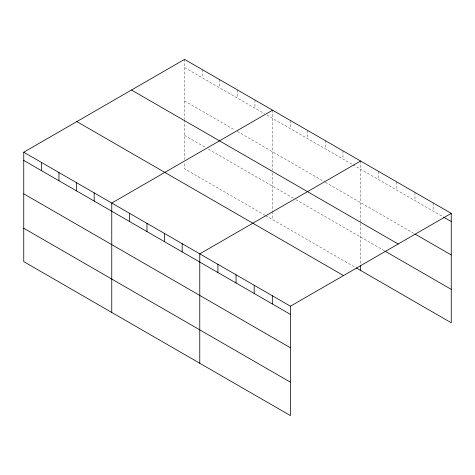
<?xml version="1.0" encoding="UTF-8"?>
<svg xmlns="http://www.w3.org/2000/svg" width="475" height="475" viewBox="0 0 475 475"><rect width="100%" height="100%" fill="white"/><g stroke="black" fill="none" stroke-linecap="round" stroke-linejoin="round"><path stroke-width="0.36" stroke-dasharray="2.38 1.78" d="M184.549 67.587L264.391 113.679M266.902 115.134L352.402 164.493M353.026 164.855L443.122 216.873M184.549 100.985L234.84 130.025M237.357 131.474L324.74 181.925M325.369 182.287L413.731 233.302M184.549 135.399L205.295 147.375M208.442 149.192L293.307 198.188M295.824 199.643L384.334 250.747M265.02 215.258L184.549 168.797L184.549 162.266M265.644 215.62L355.543 267.52M433.117 202.89L433.117 211.096M414.978 192.422L414.978 200.622M396.845 181.955L396.845 190.154M378.706 171.481L378.706 179.681M360.572 161.013L360.572 263.886M342.968 150.848L342.968 159.048M325.369 140.689L325.369 148.889M307.764 130.524L307.764 138.724M290.166 120.359L290.166 128.565M272.561 110.2L272.561 170.103M272.561 173.031L272.561 210.9M272.561 211.624L272.561 219.61M254.962 100.035L254.962 108.235M237.357 89.876L237.357 98.076M219.753 79.711L219.753 87.911M202.154 69.546L202.154 77.752M184.549 59.387L184.549 119.29M184.549 120.021L184.549 159.362"/><path stroke-width="0.71" d="M290.451 347.801L290.451 306.203L23.75 152.226L23.75 261.636L290.451 415.613L290.451 347.801L23.75 193.824M23.75 152.226L184.549 59.387L451.25 213.364L451.25 322.774L356.173 267.882M272.561 110.2L111.762 203.039L111.762 312.449M360.572 161.013L199.773 253.852L199.773 363.262M290.451 306.203L451.25 213.364M443.745 217.229L451.25 221.564M414.978 234.021L451.25 254.962M131.486 90.024L398.187 244.002M384.964 251.103L451.25 289.376M76.813 121.588L343.514 275.565M23.75 160.425L290.451 314.402M23.75 228.237L290.451 382.215M360.572 265.341L360.572 270.423M272.312 295.729L272.312 303.929M254.178 285.261L254.178 293.461M236.045 274.788L236.045 282.993M217.906 264.32L217.906 272.519M182.168 243.687L182.168 251.887M164.57 233.522L164.57 241.727M146.965 223.363L146.965 231.562M129.36 213.198L129.36 221.398M94.157 192.874L94.157 201.073M76.558 182.709L76.558 190.914M58.953 172.55L58.953 180.749M41.355 162.385L41.355 170.584"/></g></svg>
